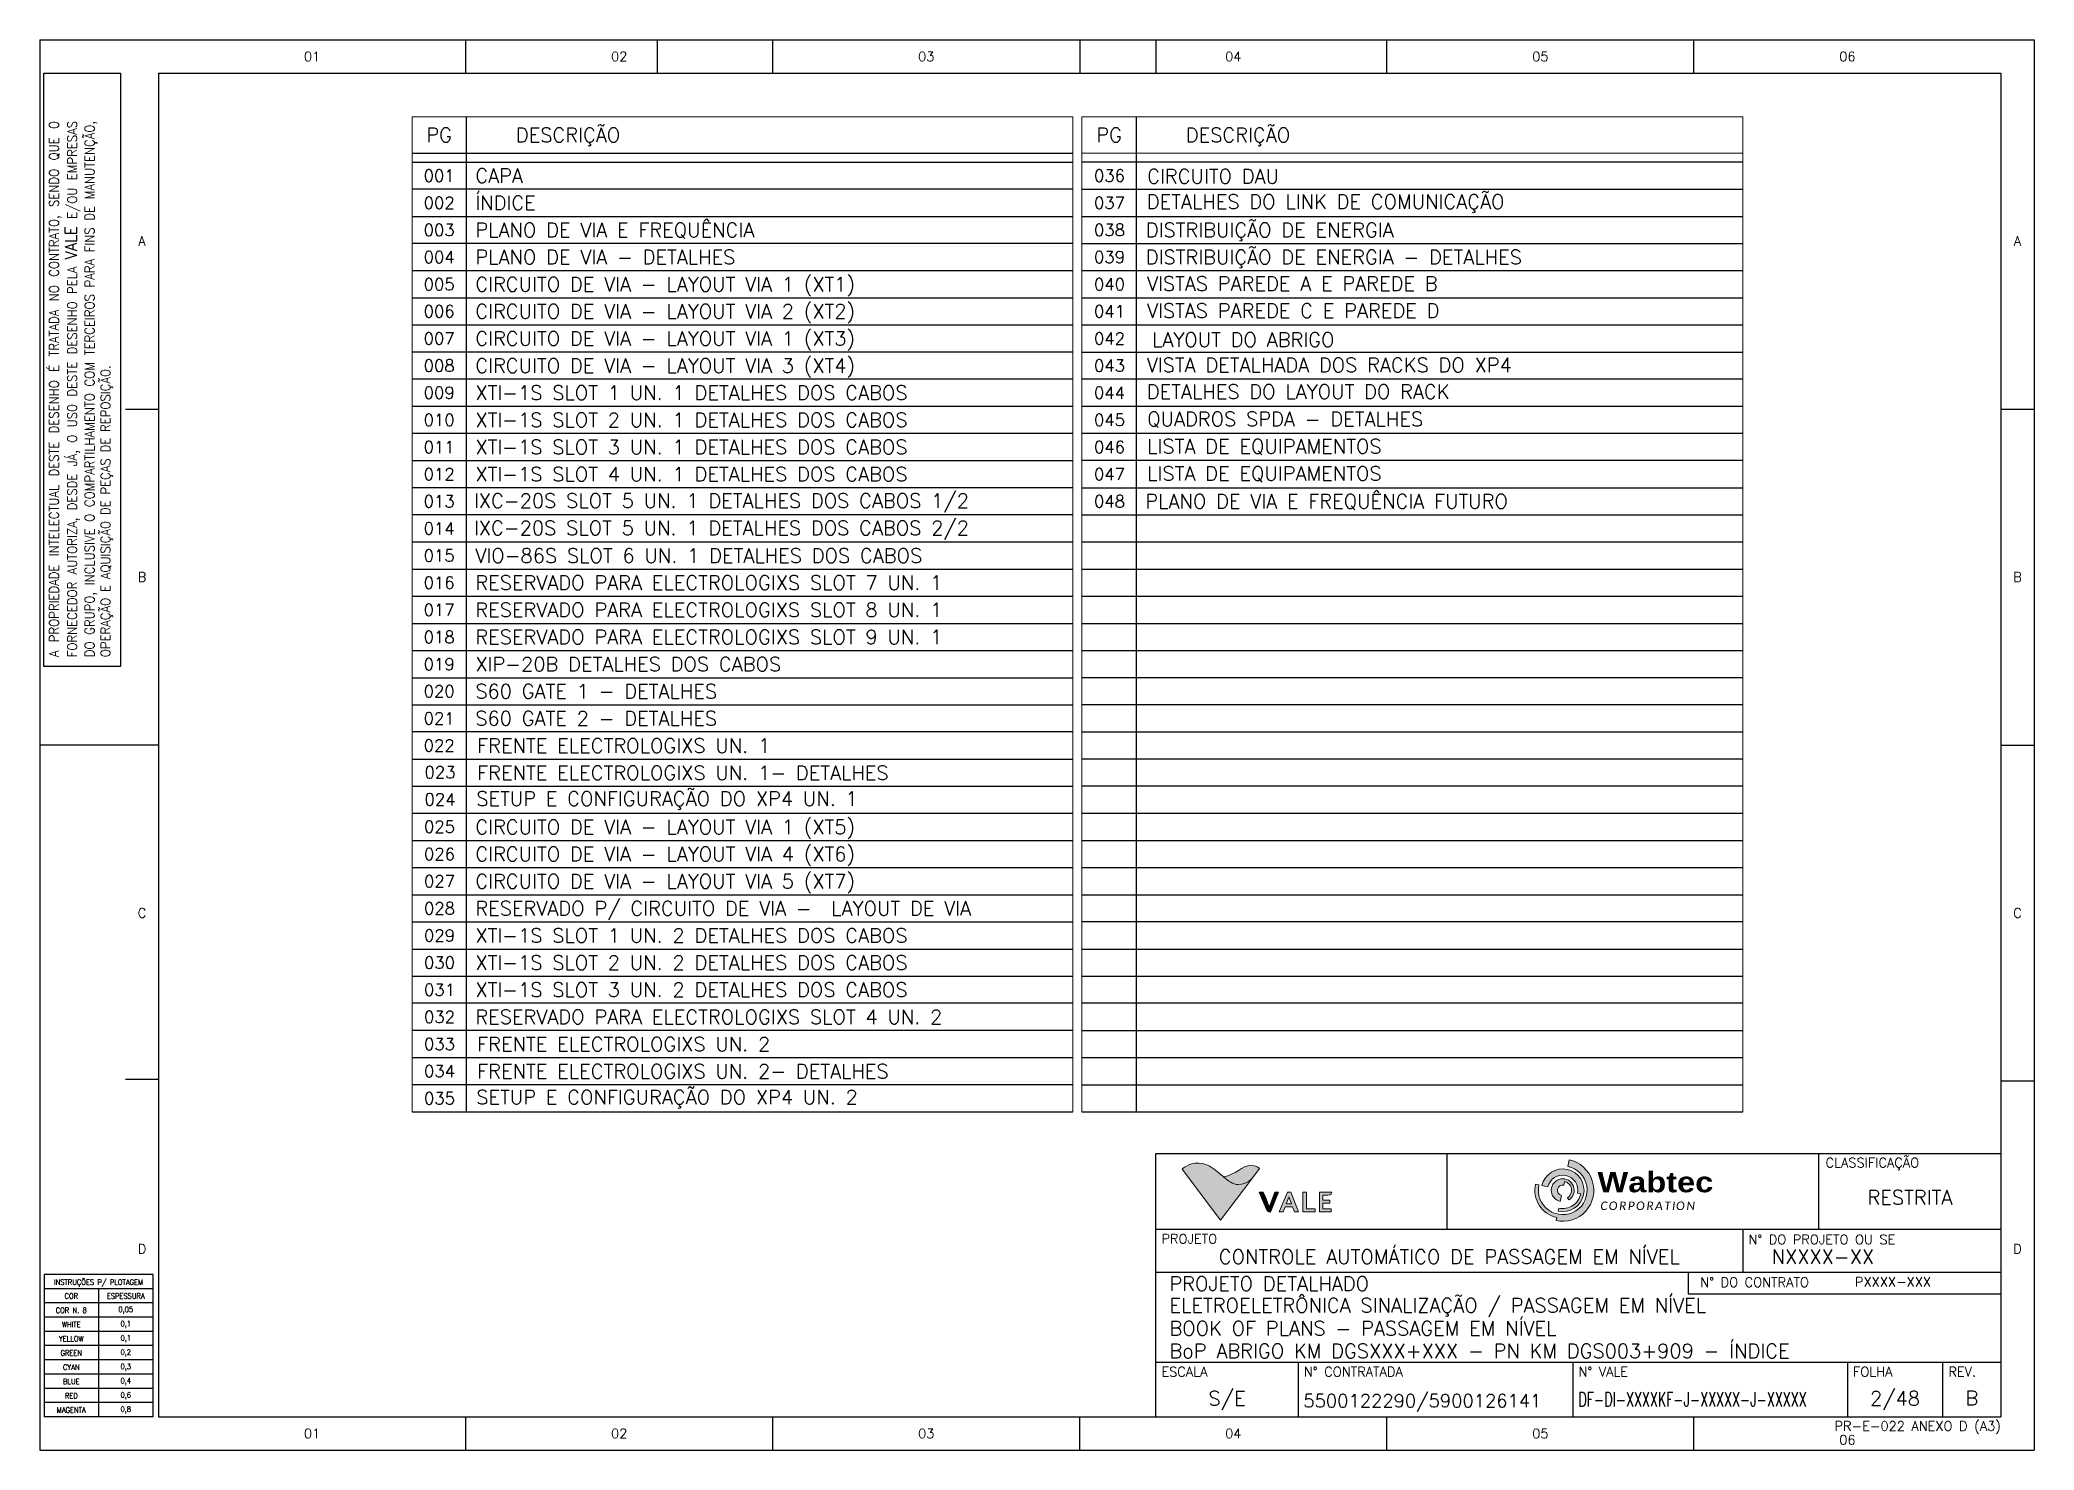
# Model space of a CAD drawing. Header units: millimetres. Extents: x -62193 to -61773, y 1494 to 1791.
import ezdxf
from ezdxf.enums import TextEntityAlignment as Align

# ---------------------------------------------------------------- set-up
doc = ezdxf.new("R2010")
doc.units = ezdxf.units.MM
doc.header["$LTSCALE"] = 10
for name, color, linetype in [('EL1', 8, 'Continuous'), ('ER100', 3, 'Continuous'), ('ER120', 4, 'Continuous'), ('ER80', 3, 'Continuous'), ('FORMATO', 7, 'Continuous'), ('FRL2', 2, 'Continuous'), ('FRL3', 3, 'Continuous'), ('FRL4', 4, 'Continuous'), ('FRL5', 5, 'Continuous'), ('FRL6', 6, 'Continuous'), ('FRL7', 7, 'Continuous'), ('FRR120', 7, 'Continuous'), ('FRR175', 1, 'Continuous'), ('FRR80', 3, 'Continuous')]:
    doc.layers.add(name, color=color, linetype=linetype)
doc.layers.add('EL4', color=4, linetype='Continuous', lineweight=30)
doc.styles.add('MtXpl_Arial_Black_1', font='ariblk.ttf')
doc.styles.add('R100', font='simplex.shx', dxfattribs={"height": 2.54})
doc.styles.add('R120', font='simplex.shx', dxfattribs={"height": 3})
doc.styles.add('R80', font='simplex.shx', dxfattribs={"height": 2})
doc.styles.add('ROMANS', font='ROMANS.SHX')

# ---------------------------------------------------------------- blocks, each defined once
blk = doc.blocks.new('A3_FOLHA_INTERNA')
at = {"lineweight": 0}
h = blk.add_hatch(color=1, dxfattribs=at)
h.dxf.hatch_style = 1
h.paths.add_polyline_path([(316.35, 55.71), (317.61, 55.43, -0.991094), (323.84, 54.08), (324.5, 53.94, -0.417634), (319.89, 50.96), (319.75, 50.35, 2.410864)], flags=17)
h.paths.add_polyline_path([(320.96, 55.82), (321.12, 56.57, -0.677146), (321.71, 53.12), (322, 52.68, 5.093189), (320.2, 52.37), (320.48, 53.63, -0.996657)], flags=16)
h.paths.add_polyline_path([(315.71, 55.84), (315, 56, 0.41436), (319.46, 49.01), (319.31, 48.34, 1.003354), (322.1, 61.12), (321.8, 59.75, -2.427708)])
at = {"layer": 'FORMATO', "linetype": 'Continuous', "lineweight": 0, "true_color": 0x007e7a}
h = blk.add_hatch(color=136, dxfattribs=at)
edge = h.paths.add_edge_path()
edge.add_spline(control_points=[(249.28, 57.53), (250.31, 56.66), (251.29, 55.94), (252.36, 55.94), (252.36, 55.94), (254.31, 55.94), (255.22, 57.16), (255.22, 57.16), (255.22, 57.16), (255.22, 57.16), (248.63, 48.41), (248.63, 48.41), (248.63, 48.41), (248.63, 48.41), (240.56, 59.2), (240.56, 59.2), (240.56, 59.2), (240.56, 59.2), (241.88, 60.46), (244.07, 60.46), (244.07, 60.46), (246.14, 60.46), (247.75, 58.83), (249.28, 57.53)], knot_values=[0, 0, 0, 0, 0.166667, 0.166667, 0.166667, 0.166667, 0.333333, 0.333333, 0.333333, 0.333333, 0.5, 0.5, 0.5, 0.5, 0.666667, 0.666667, 0.666667, 0.666667, 0.833333, 0.833333, 0.833333, 0.833333, 1, 1, 1, 1], degree=3, periodic=0)
at = {"layer": 'FORMATO', "linetype": 'Continuous', "lineweight": 0, "true_color": 0xedb111}
h = blk.add_hatch(color=40, dxfattribs=at)
edge = h.paths.add_edge_path()
edge.add_spline(control_points=[(256.87, 59.33), (256.87, 59.33), (256.12, 59.95), (255.12, 59.95), (255.12, 59.95), (253.11, 59.95), (251.85, 57.95), (249.28, 57.53), (249.28, 57.53), (250.31, 56.66), (251.29, 55.94), (252.36, 55.94), (252.36, 55.94), (254.31, 55.94), (255.22, 57.16), (255.22, 57.16), (255.22, 57.16), (255.22, 57.16), (256.87, 59.33), (256.87, 59.33)], knot_values=[0, 0, 0, 0, 0.2, 0.2, 0.2, 0.2, 0.4, 0.4, 0.4, 0.4, 0.6, 0.6, 0.6, 0.6, 0.8, 0.8, 0.8, 0.8, 1, 1, 1, 1], degree=3, periodic=0)
at = {"layer": 'FORMATO', "linetype": 'Continuous', "lineweight": 0, "true_color": 0x919191}
h = blk.add_hatch(color=252, dxfattribs=at)
edge = h.paths.add_edge_path()
edge.add_spline(control_points=[(260.87, 54.33), (260.87, 54.33), (260.06, 54.33), (260.06, 54.33), (260.06, 54.33), (260.06, 54.33), (259.02, 51.5), (259.02, 51.5), (259.02, 51.5), (258.95, 51.33), (258.92, 51.23), (258.92, 51.23), (258.92, 51.23), (258.92, 51.23), (258.91, 51.23), (258.91, 51.23), (258.91, 51.23), (258.91, 51.23), (258.08, 53.3), (257.66, 54.33), (257.66, 54.33), (257.66, 54.33), (256.81, 54.33), (256.81, 54.33), (256.81, 54.33), (256.81, 54.33), (258.3, 50.69), (258.3, 50.69), (258.3, 50.69), (258.39, 50.47), (258.66, 50.12), (259.19, 50.12), (259.19, 50.12), (259.19, 50.12), (260.87, 54.33), (260.87, 54.33)], knot_values=[0, 0, 0, 0, 0.111111, 0.111111, 0.111111, 0.111111, 0.222222, 0.222222, 0.222222, 0.222222, 0.333333, 0.333333, 0.333333, 0.333333, 0.444444, 0.444444, 0.444444, 0.444444, 0.555556, 0.555556, 0.555556, 0.555556, 0.666667, 0.666667, 0.666667, 0.666667, 0.777778, 0.777778, 0.777778, 0.777778, 0.888889, 0.888889, 0.888889, 0.888889, 1, 1, 1, 1], degree=3, periodic=0)
h = blk.add_hatch(color=252, dxfattribs=at)
edge = h.paths.add_edge_path()
edge.add_spline(control_points=[(271.96, 50.18), (271.96, 50.18), (271.96, 50.84), (271.96, 50.84), (271.96, 50.84), (271.96, 50.84), (270.21, 50.84), (270.21, 50.84), (270.21, 50.84), (270.21, 50.84), (270.21, 52.03), (270.21, 52.03), (270.21, 52.03), (270.21, 52.03), (271.69, 52.03), (271.69, 52.03), (271.69, 52.03), (271.69, 52.03), (271.69, 52.65), (271.69, 52.65), (271.69, 52.65), (271.69, 52.65), (270.21, 52.65), (270.21, 52.65), (270.21, 52.65), (270.21, 52.65), (270.21, 53.67), (270.21, 53.67), (270.21, 53.67), (270.21, 53.67), (271.22, 53.67), (271.22, 53.67), (271.22, 53.67), (272.01, 53.67), (272.06, 54.33), (272.06, 54.33), (272.06, 54.33), (272.06, 54.33), (269.46, 54.33), (269.46, 54.33), (269.46, 54.33), (269.46, 54.33), (269.46, 50.18), (269.46, 50.18), (269.46, 50.18), (269.46, 50.18), (271.96, 50.18), (271.96, 50.18)], knot_values=[0, 0, 0, 0, 0.083333, 0.083333, 0.083333, 0.083333, 0.166667, 0.166667, 0.166667, 0.166667, 0.25, 0.25, 0.25, 0.25, 0.333333, 0.333333, 0.333333, 0.333333, 0.416667, 0.416667, 0.416667, 0.416667, 0.5, 0.5, 0.5, 0.5, 0.583333, 0.583333, 0.583333, 0.583333, 0.666667, 0.666667, 0.666667, 0.666667, 0.75, 0.75, 0.75, 0.75, 0.833333, 0.833333, 0.833333, 0.833333, 0.916667, 0.916667, 0.916667, 0.916667, 1, 1, 1, 1], degree=3, periodic=0)
edge = h.paths.add_edge_path()
edge.add_spline(control_points=[(268.58, 50.18), (268.58, 50.18), (268.58, 50.84), (268.58, 50.84), (268.58, 50.84), (268.58, 50.84), (266.74, 50.84), (266.74, 50.84), (266.74, 50.84), (266.74, 50.84), (266.74, 54.33), (266.74, 54.33), (266.74, 54.33), (266.74, 54.33), (265.98, 54.33), (265.98, 54.33), (265.98, 54.33), (265.98, 54.33), (265.98, 50.18), (265.98, 50.18), (265.98, 50.18), (265.98, 50.18), (268.58, 50.18), (268.58, 50.18)], knot_values=[0, 0, 0, 0, 0.166667, 0.166667, 0.166667, 0.166667, 0.333333, 0.333333, 0.333333, 0.333333, 0.5, 0.5, 0.5, 0.5, 0.666667, 0.666667, 0.666667, 0.666667, 0.833333, 0.833333, 0.833333, 0.833333, 1, 1, 1, 1], degree=3, periodic=0)
edge = h.paths.add_edge_path()
edge.add_spline(control_points=[(265.09, 50.18), (265.09, 50.18), (263.45, 54.33), (263.45, 54.33), (263.45, 54.33), (263.45, 54.33), (262.73, 54.33), (262.73, 54.33), (262.73, 54.33), (262.73, 54.33), (261.01, 50.18), (261.01, 50.18), (261.01, 50.18), (261.01, 50.18), (261.82, 50.18), (261.82, 50.18), (261.82, 50.18), (261.82, 50.18), (262.24, 51.24), (262.24, 51.24), (262.24, 51.24), (262.24, 51.24), (263.83, 51.24), (263.83, 51.24), (263.83, 51.24), (263.83, 51.24), (264.25, 50.18), (264.25, 50.18), (264.25, 50.18), (264.25, 50.18), (265.09, 50.18), (265.09, 50.18)], knot_values=[0, 0, 0, 0, 0.125, 0.125, 0.125, 0.125, 0.25, 0.25, 0.25, 0.25, 0.375, 0.375, 0.375, 0.375, 0.5, 0.5, 0.5, 0.5, 0.625, 0.625, 0.625, 0.625, 0.75, 0.75, 0.75, 0.75, 0.875, 0.875, 0.875, 0.875, 1, 1, 1, 1], degree=3, periodic=0)
edge = h.paths.add_edge_path(flags=16)
edge.add_spline(control_points=[(263.59, 51.89), (263.59, 51.89), (262.5, 51.89), (262.5, 51.89), (262.5, 51.89), (262.5, 51.89), (263.04, 53.29), (263.04, 53.29), (263.04, 53.29), (263.04, 53.29), (263.05, 53.31), (263.05, 53.31), (263.05, 53.31), (263.05, 53.31), (263.59, 51.89), (263.59, 51.89)], knot_values=[0, 0, 0, 0, 0.25, 0.25, 0.25, 0.25, 0.5, 0.5, 0.5, 0.5, 0.75, 0.75, 0.75, 0.75, 1, 1, 1, 1], degree=3, periodic=0)
at = {"color": 1, "lineweight": 0}
for p, q in [((321.8, 59.75), (322.1, 61.13)), ((315.71, 55.84), (315, 56)), ((317.61, 55.43), (316.35, 55.71)), ((320.96, 55.82), (321.12, 56.57)), ((319.89, 50.96), (319.75, 50.35)), ((320.48, 53.63), (320.2, 52.37)), ((321.71, 53.12), (322, 52.68)), ((324.5, 53.94), (323.84, 54.08)), ((319.46, 49.01), (319.31, 48.34))]:
    blk.add_line(p, q, dxfattribs=at)
at = {"linetype": 'Continuous', "ltscale": 5}
for p, q in [((347.12, 37.5), (347.12, 32.94)), ((347.12, 32.94), (413, 32.94))]:
    blk.add_line(p, q, dxfattribs=at)
blk.add_lwpolyline([(0.82, 290), (16.96, 290), (16.96, 165), (0.82, 165)], close=True)
at = {"color": 1, "lineweight": 0}
for radius, start, end in [(5.14, 167.4386, 77.8894), (4.48, 257.5057, 167.3931), (6.54, 257.5057, 78.1113), (5.86, 167.4771, 257.5057), (3.19, 348.2541, 167.2477), (2.41, 301.9384, 257.5057), (1.12, 77.8894, 257.5057), (1.89, 301.4744, 77.8894), (3.86, 257.5057, 348.174)]:
    blk.add_arc((320.72, 54.73), radius, start, end, dxfattribs=at)
at = {"layer": 'FORMATO', "color": 136, "lineweight": 0, "true_color": 0x007e7a}
blk.add_open_spline([(249.28, 57.53), (250.31, 56.66), (251.29, 55.94), (252.36, 55.94), (252.36, 55.94), (254.31, 55.94), (255.22, 57.16), (255.22, 57.16), (255.22, 57.16), (255.22, 57.16), (248.63, 48.41), (248.63, 48.41), (248.63, 48.41), (248.63, 48.41), (240.56, 59.2), (240.56, 59.2), (240.56, 59.2), (240.56, 59.2), (241.88, 60.46), (244.07, 60.46), (244.07, 60.46), (246.14, 60.46), (247.75, 58.83), (249.28, 57.53)], degree=3, knots=[0, 0, 0, 0, 0.166667, 0.166667, 0.166667, 0.166667, 0.333333, 0.333333, 0.333333, 0.333333, 0.5, 0.5, 0.5, 0.5, 0.666667, 0.666667, 0.666667, 0.666667, 0.833333, 0.833333, 0.833333, 0.833333, 1, 1, 1, 1], dxfattribs=at)
at = {"layer": 'FORMATO', "color": 40, "lineweight": 0, "true_color": 0xedb111}
blk.add_open_spline([(256.87, 59.33), (256.87, 59.33), (256.12, 59.95), (255.12, 59.95), (255.12, 59.95), (253.11, 59.95), (251.85, 57.95), (249.28, 57.53), (249.28, 57.53), (250.31, 56.66), (251.29, 55.94), (252.36, 55.94), (252.36, 55.94), (254.31, 55.94), (255.22, 57.16), (255.22, 57.16), (255.22, 57.16), (255.22, 57.16), (256.87, 59.33), (256.87, 59.33)], degree=3, knots=[0, 0, 0, 0, 0.2, 0.2, 0.2, 0.2, 0.4, 0.4, 0.4, 0.4, 0.6, 0.6, 0.6, 0.6, 0.8, 0.8, 0.8, 0.8, 1, 1, 1, 1], dxfattribs=at)
at = {"layer": 'FORMATO', "color": 252, "lineweight": 0, "true_color": 0x919191}
for points, knots in [([(260.87, 54.33), (260.87, 54.33), (260.06, 54.33), (260.06, 54.33), (260.06, 54.33), (260.06, 54.33), (259.02, 51.5), (259.02, 51.5), (259.02, 51.5), (258.95, 51.33), (258.92, 51.23), (258.92, 51.23), (258.92, 51.23), (258.92, 51.23), (258.91, 51.23), (258.91, 51.23), (258.91, 51.23), (258.91, 51.23), (258.08, 53.3), (257.66, 54.33), (257.66, 54.33), (257.66, 54.33), (256.81, 54.33), (256.81, 54.33), (256.81, 54.33), (256.81, 54.33), (258.3, 50.69), (258.3, 50.69), (258.3, 50.69), (258.39, 50.47), (258.66, 50.12), (259.19, 50.12), (259.19, 50.12), (259.19, 50.12), (260.87, 54.33), (260.87, 54.33)], [0, 0, 0, 0, 0.111111, 0.111111, 0.111111, 0.111111, 0.222222, 0.222222, 0.222222, 0.222222, 0.333333, 0.333333, 0.333333, 0.333333, 0.444444, 0.444444, 0.444444, 0.444444, 0.555556, 0.555556, 0.555556, 0.555556, 0.666667, 0.666667, 0.666667, 0.666667, 0.777778, 0.777778, 0.777778, 0.777778, 0.888889, 0.888889, 0.888889, 0.888889, 1, 1, 1, 1]), ([(265.09, 50.18), (265.09, 50.18), (263.45, 54.33), (263.45, 54.33), (263.45, 54.33), (263.45, 54.33), (262.73, 54.33), (262.73, 54.33), (262.73, 54.33), (262.73, 54.33), (261.01, 50.18), (261.01, 50.18), (261.01, 50.18), (261.01, 50.18), (261.82, 50.18), (261.82, 50.18), (261.82, 50.18), (261.82, 50.18), (262.24, 51.24), (262.24, 51.24), (262.24, 51.24), (262.24, 51.24), (263.83, 51.24), (263.83, 51.24), (263.83, 51.24), (263.83, 51.24), (264.25, 50.18), (264.25, 50.18), (264.25, 50.18), (264.25, 50.18), (265.09, 50.18), (265.09, 50.18)], [0, 0, 0, 0, 0.125, 0.125, 0.125, 0.125, 0.25, 0.25, 0.25, 0.25, 0.375, 0.375, 0.375, 0.375, 0.5, 0.5, 0.5, 0.5, 0.625, 0.625, 0.625, 0.625, 0.75, 0.75, 0.75, 0.75, 0.875, 0.875, 0.875, 0.875, 1, 1, 1, 1]), ([(263.59, 51.89), (263.59, 51.89), (262.5, 51.89), (262.5, 51.89), (262.5, 51.89), (262.5, 51.89), (263.04, 53.29), (263.04, 53.29), (263.04, 53.29), (263.04, 53.29), (263.05, 53.31), (263.05, 53.31), (263.05, 53.31), (263.05, 53.31), (263.59, 51.89), (263.59, 51.89)], [0, 0, 0, 0, 0.25, 0.25, 0.25, 0.25, 0.5, 0.5, 0.5, 0.5, 0.75, 0.75, 0.75, 0.75, 1, 1, 1, 1]), ([(268.58, 50.18), (268.58, 50.18), (268.58, 50.84), (268.58, 50.84), (268.58, 50.84), (268.58, 50.84), (266.74, 50.84), (266.74, 50.84), (266.74, 50.84), (266.74, 50.84), (266.74, 54.33), (266.74, 54.33), (266.74, 54.33), (266.74, 54.33), (265.98, 54.33), (265.98, 54.33), (265.98, 54.33), (265.98, 54.33), (265.98, 50.18), (265.98, 50.18), (265.98, 50.18), (265.98, 50.18), (268.58, 50.18), (268.58, 50.18)], [0, 0, 0, 0, 0.166667, 0.166667, 0.166667, 0.166667, 0.333333, 0.333333, 0.333333, 0.333333, 0.5, 0.5, 0.5, 0.5, 0.666667, 0.666667, 0.666667, 0.666667, 0.833333, 0.833333, 0.833333, 0.833333, 1, 1, 1, 1]), ([(271.96, 50.18), (271.96, 50.18), (271.96, 50.84), (271.96, 50.84), (271.96, 50.84), (271.96, 50.84), (270.21, 50.84), (270.21, 50.84), (270.21, 50.84), (270.21, 50.84), (270.21, 52.03), (270.21, 52.03), (270.21, 52.03), (270.21, 52.03), (271.69, 52.03), (271.69, 52.03), (271.69, 52.03), (271.69, 52.03), (271.69, 52.65), (271.69, 52.65), (271.69, 52.65), (271.69, 52.65), (270.21, 52.65), (270.21, 52.65), (270.21, 52.65), (270.21, 52.65), (270.21, 53.67), (270.21, 53.67), (270.21, 53.67), (270.21, 53.67), (271.22, 53.67), (271.22, 53.67), (271.22, 53.67), (272.01, 53.67), (272.06, 54.33), (272.06, 54.33), (272.06, 54.33), (272.06, 54.33), (269.46, 54.33), (269.46, 54.33), (269.46, 54.33), (269.46, 54.33), (269.46, 50.18), (269.46, 50.18), (269.46, 50.18), (269.46, 50.18), (271.96, 50.18), (271.96, 50.18)], [0, 0, 0, 0, 0.083333, 0.083333, 0.083333, 0.083333, 0.166667, 0.166667, 0.166667, 0.166667, 0.25, 0.25, 0.25, 0.25, 0.333333, 0.333333, 0.333333, 0.333333, 0.416667, 0.416667, 0.416667, 0.416667, 0.5, 0.5, 0.5, 0.5, 0.583333, 0.583333, 0.583333, 0.583333, 0.666667, 0.666667, 0.666667, 0.666667, 0.75, 0.75, 0.75, 0.75, 0.833333, 0.833333, 0.833333, 0.833333, 0.916667, 0.916667, 0.916667, 0.916667, 1, 1, 1, 1])]:
    blk.add_open_spline(points, degree=3, knots=knots, dxfattribs=at)
at = {"layer": 'FRL2'}
for p, q in [((89.67, 290), (89.67, 297)), ((154.33, 290), (154.33, 297)), ((219, 297), (219, 290)), ((283.67, 290), (283.67, 297)), ((348.33, 290), (348.33, 297)), ((18, 219.25), (25, 219.25)), ((413, 219.25), (420, 219.25)), ((25, 148.5), (0, 148.5)), ((413, 148.5), (420, 148.5)), ((18, 78.12), (25, 78.12)), ((413, 77.75), (420, 77.75)), ((89.67, 0), (89.67, 7)), ((154.33, 0), (154.33, 7)), ((219, 0), (219, 7)), ((283.67, 0), (283.67, 7)), ((348.33, 0), (348.33, 7))]:
    blk.add_line(p, q, dxfattribs=at)
at = {"layer": 'FRL4'}
for p, q in [((130, 297), (130, 290)), ((235, 297), (235, 290)), ((374.67, 46.5), (374.67, 62.5)), ((265, 18.5), (265, 7)), ((322.83, 18.5), (322.83, 7)), ((380.66, 18.5), (380.66, 7)), ((400.74, 7), (400.74, 18.5))]:
    blk.add_line(p, q, dxfattribs=at)
at = {"layer": 'FRL4', "linetype": 'Continuous'}
for p, q in [((296.33, 62.5), (296.33, 46.5)), ((358.62, 46.5), (358.62, 37.5))]:
    blk.add_line(p, q, dxfattribs=at)
at = {"layer": 'FRL5', "color": 7}
for p, q in [((235, 62.5), (413, 62.5)), ((235, 7), (235, 62.5)), ((235, 46.5), (413, 46.5)), ((235, 37.5), (413, 37.5)), ((235, 18.5), (413, 18.5))]:
    blk.add_line(p, q, dxfattribs=at)
at = {"layer": 'FRL6'}
for p, q in [((25, 290), (25, 7)), ((25, 290), (413, 290)), ((413, 290), (413, 7)), ((25, 7), (413, 7))]:
    blk.add_line(p, q, dxfattribs=at)
at = {"layer": 'FRL7'}
for p, q in [((0, 297), (0, 0)), ((0, 297), (420, 297)), ((420, 297), (420, 0)), ((0, 0), (420, 0))]:
    blk.add_line(p, q, dxfattribs=at)
at = {"layer": 'FRL7', "color": 7, "linetype": 'Continuous'}
for p, q in [((23.82, 37), (0.87, 37)), ((23.82, 34), (0.87, 34)), ((12.34, 34), (12.34, 7)), ((23.82, 31), (0.87, 31)), ((23.82, 28), (0.87, 28)), ((23.82, 25), (0.87, 25)), ((23.82, 22), (0.87, 22)), ((23.82, 19), (0.87, 19)), ((23.82, 16), (0.87, 16)), ((23.82, 13), (0.87, 13)), ((23.82, 10), (0.87, 10)), ((23.82, 7), (0.87, 7))]:
    blk.add_line(p, q, dxfattribs=at)
for points in [[(0.87, 37), (0.87, 7)], [(23.82, 7), (23.82, 37)]]:
    blk.add_lwpolyline(points, dxfattribs=at)
at = {"insert": (328.04, 58.59), "char_height": 4.289, "width": 24.7642, "attachment_point": 1, "style": 'MtXpl_Arial_Black_1'}
blk.add_mtext('Wabtec', dxfattribs=at)
at = {"insert": (328.65, 52.35), "char_height": 1.792, "width": 30.0397, "attachment_point": 1}
blk.add_mtext('\\pxsm1;{\\fCalibri|b0|i1|c0|p34;\\T1.2;CORPORATION}', dxfattribs=at)
at = {"layer": 'FRL3', "style": 'R80'}
for s, p in [('PROJETO', (236.2, 43.51)), ('N%%D DO PROJETO OU SE', (359.82, 43.36)), ('N%%D DO CONTRATO', (349.68, 34.35)), ('ESCALA', (236.2, 15.51)), ('N%%D CONTRATADA', (266.2, 15.51)), ('N%%D VALE', (324.03, 15.51)), ('FOLHA', (381.86, 15.51)), ('REV.', (401.94, 15.51))]:
    blk.add_text(s, height=2, dxfattribs=at).set_placement(p)
at = {"layer": 'FRL7', "style": 'ROMANS', "width": 0.9}
for s, height, p in [('INSTRUÇÕES P/ PLOTAGEM', 1.1474, (12.34, 35.33)), ('COR N. 8', 1.147, (6.61, 29.45)), ('COR', 1.147, (6.61, 32.45)), ('ESPESSURA', 1.147, (18.08, 32.45)), ('0,05', 1.147, (18.08, 29.45)), ('WHITE', 1.147, (6.61, 26.45)), ('0,1', 1.147, (18.08, 26.45)), ('YELLOW', 1.147, (6.61, 23.45)), ('GREEN', 1.147, (6.61, 20.45)), ('0,1', 1.147, (18.08, 23.45)), ('0,2', 1.147, (18.08, 20.45)), ('CYAN', 1.147, (6.61, 17.45)), ('0,3', 1.147, (18.08, 17.45)), ('BLUE', 1.147, (6.61, 14.45)), ('0,4', 1.147, (18.08, 14.45)), ('MAGENTA', 1.147, (6.61, 8.45)), ('RED', 1.147, (6.61, 11.45)), ('0,6', 1.147, (18.08, 11.45)), ('0,8', 1.147, (18.08, 8.45))]:
    blk.add_text(s, height=height, dxfattribs=at).set_placement(p, align=Align.MIDDLE)
at = {"layer": 'FRR120', "color": 7, "style": 'R120'}
for tag, p, height in [('FASE_DO_PROJETO', (237.89, 33.55), 3), ('ÁREA_E/OU_SUBÁREA', (237.89, 28.98), 3), ('TÍTULO_DO_DESENHO', (237.89, 24.15), 3), ('NÚMERO_DA_CONTRATADA', (266.11, 9.01), 2.77)]:
    blk.add_attdef(tag, p, '', height=height, dxfattribs=at)
for tag, p, width in [('SUBTÍTULO_DO_DESENHO', (237.89, 19.39), 0.9), ('NÚMERO_VALE', (324.03, 9.18), 0.65)]:
    blk.add_attdef(tag, p, '', height=3, dxfattribs=dict(at, width=width))
for tag, p in [('REVISÃO', (406.87, 10.96)), ('ESCALA', (250, 10.68)), ('FOLHA', (390.7, 10.68))]:
    blk.add_attdef(tag, text='', height=3, dxfattribs=at).set_placement(p, align=Align.MIDDLE)
at = {"layer": 'FRR175', "style": 'R120'}
for tag, height, p in [('CLASSIFICAÇÃO', 3, (393.83, 53.23)), ('PROJETO', 3, (296.81, 40.72)), ('N_PROJ_SE', 3, (375.5, 40.72)), ('SE', 2, (390.28, 35.43))]:
    blk.add_attdef(tag, text='', height=height, dxfattribs=at).set_placement(p, align=Align.MIDDLE_CENTER)
at = {"layer": 'FRR80', "style": 'R80'}
for s, p in [('01', (57.33, 293.5)), ('02', (122, 293.5)), ('03', (186.67, 293.5)), ('04', (251.33, 293.5)), ('05', (316, 293.5)), ('06', (380.67, 293.5)), ('A', (21.5, 254.63)), ('A', (416.5, 254.63)), ('B', (21.5, 183.88)), ('B', (416.5, 183.88)), ('C', (21.5, 113.13)), ('C', (416.5, 113.13)), ('D', (21.5, 42.38)), ('D', (416.5, 42.38)), ('01', (57.33, 3.5)), ('02', (122, 3.5)), ('03', (186.67, 3.5)), ('04', (251.33, 3.5)), ('05', (316, 3.5)), ('06', (380.67, 2.17))]:
    blk.add_text(s, height=2, dxfattribs=at).set_placement(p, align=Align.MIDDLE)
blk.add_text('CLASSIFICAÇÃO', height=2, dxfattribs=at).set_placement((376.07, 59.54))
blk.add_text('PR-E-022 ANEXO D (A3)', height=2, dxfattribs=at).set_placement((413.01, 4.08), align=Align.RIGHT)
at = {"layer": 'FRR80', "insert": (1.97, 166.99), "char_height": 2, "width": 122.3537, "attachment_point": 1, "rotation": 90, "style": 'R80'}
blk.add_mtext('\\pxqj;{\\W0.9;A PROPRIEDADE INTELECTUAL DESTE DESENHO É TRATADA NO CONTRATO, SENDO QUE O FORNECEDOR AUTORIZA, DESDE JÁ, O USO DESTE DESENHO PELA \\H1.25x;\\C4;VALE\\H0.8x;\\C256; E/OU EMPRESAS DO GRUPO, INCLUSIVE O COMPARTILHAMENTO COM TERCEIROS PARA FINS DE MANUTENÇÃO, OPERAÇÃO E AQUISIÇÃO DE PEÇAS DE REPOSIÇÃO.}', dxfattribs=at)

msp = doc.modelspace()

# ---------------------------------------------------------------- linework, layer by layer
at = {"color": 7}
for p, q in [((-62115.03, 1766.86), (-61975.84, 1766.86)), ((-61834.74, 1764.95), (-61973.93, 1764.95))]:
    msp.add_line(p, q, dxfattribs=at)
at = {"layer": 'EL1', "color": 7}
for p, q in [((-62103.6, 1774.48), (-62103.6, 1564.93)), ((-61962.5, 1774.48), (-61962.5, 1564.93)), ((-62115.03, 1764.95), (-61975.84, 1764.95)), ((-61975.84, 1759.24), (-62115.03, 1759.24)), ((-61973.93, 1759.24), (-61834.74, 1759.24)), ((-62115.03, 1753.52), (-61975.84, 1753.52)), ((-61973.93, 1753.52), (-61834.74, 1753.52)), ((-61975.84, 1747.81), (-62115.03, 1747.81)), ((-61973.93, 1747.81), (-61834.74, 1747.81)), ((-62115.03, 1742.09), (-61975.84, 1742.09)), ((-61973.93, 1742.09), (-61834.74, 1742.09)), ((-62115.03, 1736.38), (-61975.84, 1736.38)), ((-61973.93, 1736.38), (-61834.74, 1736.38)), ((-62115.03, 1730.66), (-61975.84, 1730.66)), ((-61973.93, 1730.66), (-61834.74, 1730.66)), ((-61975.84, 1724.95), (-62115.03, 1724.95)), ((-61973.93, 1724.95), (-61834.74, 1724.95)), ((-61975.84, 1719.23), (-62115.03, 1719.23)), ((-61834.74, 1719.23), (-61973.93, 1719.23)), ((-62115.03, 1713.52), (-61975.84, 1713.52)), ((-61973.93, 1713.52), (-61834.74, 1713.52)), ((-61975.84, 1707.8), (-62115.03, 1707.8)), ((-61834.74, 1707.8), (-61973.93, 1707.8)), ((-62115.03, 1702.09), (-61975.84, 1702.09)), ((-61834.74, 1702.09), (-61973.93, 1702.09)), ((-61975.84, 1696.37), (-62115.03, 1696.37)), ((-61973.93, 1696.37), (-61834.74, 1696.37)), ((-61975.84, 1690.66), (-62115.03, 1690.66)), ((-61973.93, 1690.66), (-61834.74, 1690.66)), ((-61975.84, 1684.94), (-62115.03, 1684.94)), ((-61834.74, 1684.94), (-61973.93, 1684.94)), ((-62115.03, 1679.23), (-61975.84, 1679.23)), ((-61973.93, 1679.23), (-61834.74, 1679.23)), ((-62115.03, 1673.51), (-61975.84, 1673.51)), ((-61973.93, 1673.51), (-61834.74, 1673.51)), ((-62115.03, 1667.8), (-61975.84, 1667.8)), ((-61973.93, 1667.8), (-61834.74, 1667.8)), ((-62115.03, 1662.08), (-61975.84, 1662.08)), ((-61973.93, 1662.08), (-61834.74, 1662.08)), ((-62115.03, 1656.37), (-61975.84, 1656.37)), ((-61834.74, 1656.37), (-61973.93, 1656.37)), ((-62115.03, 1650.65), (-61975.84, 1650.65)), ((-61834.74, 1650.65), (-61973.93, 1650.65)), ((-61975.84, 1644.94), (-62115.03, 1644.94)), ((-61973.93, 1644.94), (-61834.74, 1644.94)), ((-62115.03, 1639.22), (-61975.84, 1639.22)), ((-61834.74, 1639.22), (-61973.93, 1639.22)), ((-62115.03, 1633.51), (-61975.84, 1633.51)), ((-61834.74, 1633.51), (-61973.93, 1633.51)), ((-61975.84, 1627.79), (-62115.03, 1627.79)), ((-61834.74, 1627.79), (-61973.93, 1627.79)), ((-62115.03, 1622.08), (-61975.84, 1622.08)), ((-61973.93, 1622.08), (-61834.74, 1622.08)), ((-62115.03, 1616.36), (-61975.84, 1616.36)), ((-61973.93, 1616.36), (-61834.74, 1616.36)), ((-62115.03, 1610.65), (-61975.84, 1610.65)), ((-61973.93, 1610.65), (-61834.74, 1610.65)), ((-62115.03, 1604.93), (-61975.84, 1604.93)), ((-61834.74, 1604.93), (-61973.93, 1604.93)), ((-62115.03, 1599.22), (-61975.84, 1599.22)), ((-61973.93, 1599.22), (-61834.74, 1599.22)), ((-62115.03, 1593.5), (-61975.84, 1593.5)), ((-61973.93, 1593.5), (-61834.74, 1593.5)), ((-61975.84, 1587.79), (-62115.03, 1587.79)), ((-61834.74, 1587.79), (-61973.93, 1587.79)), ((-61975.84, 1582.07), (-62115.03, 1582.07)), ((-61973.93, 1582.07), (-61834.74, 1582.07)), ((-62115.03, 1576.36), (-61975.84, 1576.36)), ((-61973.93, 1576.36), (-61834.74, 1576.36)), ((-61975.84, 1570.64), (-62115.03, 1570.64)), ((-61973.93, 1570.64), (-61834.74, 1570.64)), ((-62115.03, 1564.93), (-61975.84, 1564.93)), ((-61973.93, 1564.93), (-61834.74, 1564.93))]:
    msp.add_line(p, q, dxfattribs=at)
at = {"layer": 'EL4', "color": 7, "lineweight": 15}
for p, q in [((-61975.84, 1774.48), (-62115.03, 1774.48)), ((-62115.03, 1774.48), (-62115.03, 1564.93)), ((-61975.84, 1564.93), (-61975.84, 1774.48)), ((-61973.93, 1564.93), (-61973.93, 1774.48)), ((-61834.74, 1774.48), (-61973.93, 1774.48)), ((-61834.74, 1564.93), (-61834.74, 1774.48)), ((-61834.74, 1766.86), (-61973.93, 1766.86))]:
    msp.add_line(p, q, dxfattribs=at)

# ---------------------------------------------------------------- block references
ref = msp.add_blockref('A3_FOLHA_INTERNA', (-62193.4, 1493.69))
ref.add_attrib('PROJETO', 'CONTROLE AUTOMÁTICO DE PASSAGEM EM NÍVEL', dxfattribs={"layer": 'FRR175', "height": 3, "style": 'R120'}).set_placement((-61896.59, 1534.41), align=Align.MIDDLE_CENTER)
ref.add_attrib('N_PROJ_SE', 'NXXXX-XX', dxfattribs={"layer": 'FRR175', "height": 3, "style": 'R120'}).set_placement((-61817.9, 1534.41), align=Align.MIDDLE_CENTER)
ref.add_attrib('SE', 'PXXXX-XXX', dxfattribs={"layer": 'FRR175', "height": 2, "style": 'R120'}).set_placement((-61803.12, 1529.12), align=Align.MIDDLE_CENTER)
ref.add_attrib('FASE_DO_PROJETO', 'PROJETO DETALHADO', (-61955.52, 1527.24), dxfattribs={"layer": 'FRR120', "color": 7, "height": 3, "style": 'R120'})
ref.add_attrib('ÁREA_E/OU_SUBÁREA', 'ELETROELETRÔNICA SINALIZAÇÃO / PASSAGEM EM NÍVEL', (-61955.52, 1522.68), dxfattribs={"layer": 'FRR120', "color": 7, "height": 3, "style": 'R120'})
ref.add_attrib('TÍTULO_DO_DESENHO', 'BOOK OF PLANS - PASSAGEM EM NÍVEL', (-61955.52, 1517.84), dxfattribs={"layer": 'FRR120', "color": 7, "height": 3, "style": 'R120'})
ref.add_attrib('SUBTÍTULO_DO_DESENHO', 'BoP ABRIGO KM DGSXXX+XXX - PN KM DGS003+909 - ÍNDICE', (-61955.52, 1513.08), dxfattribs={"layer": 'FRR120', "color": 7, "height": 3, "style": 'R120'})
ref.add_attrib('ESCALA', 'S/E', dxfattribs={"layer": 'FRR120', "color": 7, "height": 3, "style": 'R120'}).set_placement((-61943.4, 1504.37), align=Align.MIDDLE)
ref.add_attrib('NÚMERO_DA_CONTRATADA', '5500122290/5900126141', (-61927.3, 1502.7), dxfattribs={"layer": 'FRR120', "color": 7, "height": 2.7715, "style": 'R120'})
ref.add_attrib('NÚMERO_VALE', 'DF-DI-XXXXKF-J-XXXXX-J-XXXXX', (-61869.38, 1502.87), dxfattribs={"layer": 'FRR120', "color": 7, "height": 3, "style": 'R120', "width": 0.65})
ref.add_attrib('FOLHA', '2/48', dxfattribs={"layer": 'FRR120', "color": 7, "height": 3, "style": 'R120'}).set_placement((-61802.7, 1504.37), align=Align.MIDDLE)
ref.add_attrib('REVISÃO', '  B  ', dxfattribs={"layer": 'FRR120', "color": 7, "height": 3, "style": 'R120'}).set_placement((-61786.53, 1504.65), align=Align.MIDDLE)
ref.add_attrib('CLASSIFICAÇÃO', 'RESTRITA', dxfattribs={"layer": 'FRR175', "height": 3, "style": 'R120'}).set_placement((-61799.57, 1546.92), align=Align.MIDDLE_CENTER)

# ---------------------------------------------------------------- texts
at = {"layer": 'ER100', "color": 7, "linetype": 'Continuous', "style": 'R100'}
for s, p in [('001', (-62109.32, 1762.09)), ('036', (-61968.13, 1762.09)), ('002', (-62109.32, 1756.38)), ('037', (-61968.13, 1756.38)), ('003', (-62109.32, 1750.66)), ('038', (-61968.13, 1750.66)), ('004', (-62109.32, 1744.95)), ('039', (-61968.13, 1744.95)), ('005', (-62109.32, 1739.23)), ('040', (-61968.13, 1739.23)), ('006', (-62109.32, 1733.52)), ('041', (-61968.13, 1733.52)), ('007', (-62109.32, 1727.8)), ('042', (-61968.13, 1727.8)), ('008', (-62109.32, 1722.09)), ('043', (-61968.13, 1722.09)), ('009', (-62109.32, 1716.37)), ('044', (-61968.13, 1716.37)), ('010', (-62109.32, 1710.66)), ('045', (-61968.13, 1710.66)), ('011', (-62109.32, 1704.94)), ('046', (-61968.13, 1704.94)), ('012', (-62109.32, 1699.23)), ('047', (-61968.13, 1699.23)), ('013', (-62109.32, 1693.51)), ('048', (-61968.13, 1693.51)), ('014', (-62109.32, 1687.8)), ('015', (-62109.32, 1682.08)), ('016', (-62109.32, 1676.37)), ('017', (-62109.32, 1670.65)), ('018', (-62109.32, 1664.94)), ('019', (-62109.32, 1659.22)), ('020', (-62109.32, 1653.51)), ('021', (-62109.32, 1647.79)), ('022', (-62109.32, 1642.08)), ('023', (-62109.13, 1636.45)), ('024', (-62109.13, 1630.74)), ('025', (-62109.23, 1624.98)), ('026', (-62109.23, 1619.22)), ('027', (-62109.23, 1613.5)), ('028', (-62109.23, 1607.79)), ('029', (-62109.23, 1602.07)), ('030', (-62109.23, 1596.36)), ('031', (-62109.23, 1590.64)), ('032', (-62109.23, 1584.93)), ('033', (-62109.23, 1579.21)), ('034', (-62109.23, 1573.5)), ('035', (-62109.23, 1567.78))]:
    msp.add_text(s, height=2.54, dxfattribs=at).set_placement(p, align=Align.MIDDLE_CENTER)
at = {"layer": 'ER120', "color": 7, "linetype": 'Continuous', "style": 'R120'}
for p in [(-62093.17, 1770.67), (-61952.07, 1770.67)]:
    msp.add_text('DESCRIÇÃO', height=3, dxfattribs=at).set_placement(p, align=Align.MIDDLE_LEFT)
for p in [(-62109.32, 1770.67), (-61968.22, 1770.67)]:
    msp.add_text('PG', height=3, dxfattribs=at).set_placement(p, align=Align.MIDDLE_CENTER)
at = {"layer": 'ER80', "color": 7, "style": 'R80'}
for s, p in [('CAPA', (-62101.7, 1762.09)), ('CIRCUITO DAU', (-61960.2, 1761.97)), ('ÍNDICE', (-62101.7, 1756.38)), ('DETALHES DO LINK DE COMUNICAÇÃO', (-61960.29, 1756.6)), ('PLANO DE VIA E FREQUÊNCIA', (-62101.7, 1750.66)), ('DISTRIBUIÇÃO DE ENERGIA', (-61960.49, 1750.66)), ('DISTRIBUIÇÃO DE ENERGIA - DETALHES', (-61960.49, 1744.94)), ('PLANO DE VIA - DETALHES', (-62101.7, 1744.95)), ('CIRCUITO DE VIA - LAYOUT VIA 1 (XT1)', (-62101.7, 1739.23)), ('VISTAS PAREDE A E PAREDE B', (-61960.24, 1739.37)), ('CIRCUITO DE VIA - LAYOUT VIA 2 (XT2)', (-62101.7, 1733.52)), ('VISTAS PAREDE C E PAREDE D', (-61960.24, 1733.66)), ('CIRCUITO DE VIA - LAYOUT VIA 1 (XT3)', (-62101.7, 1727.8)), ('LAYOUT DO ABRIGO', (-61959.2, 1727.54)), ('CIRCUITO DE VIA - LAYOUT VIA 3 (XT4)', (-62101.7, 1722.09)), ('VISTA DETALHADA DOS RACKS DO XP4', (-61960.29, 1722.22)), ('XTI-1S SLOT 1 UN. 1 DETALHES DOS CABOS', (-62101.7, 1716.37)), ('DETALHES DO LAYOUT DO RACK', (-61960.29, 1716.6)), ('XTI-1S SLOT 2 UN. 1 DETALHES DOS CABOS', (-62101.7, 1710.66)), ('QUADROS SPDA - DETALHES', (-61960.2, 1710.84)), ('XTI-1S SLOT 3 UN. 1 DETALHES DOS CABOS', (-62101.7, 1704.94)), ('LISTA DE EQUIPAMENTOS', (-61960.2, 1705.08)), ('XTI-1S SLOT 4 UN. 1 DETALHES DOS CABOS', (-62101.7, 1699.23)), ('LISTA DE EQUIPAMENTOS', (-61960.2, 1699.36)), ('IXC-20S SLOT 5 UN. 1 DETALHES DOS CABOS 1/2', (-62101.99, 1693.63)), ('PLANO DE VIA E FREQUÊNCIA FUTURO', (-61960.6, 1693.51)), ('IXC-20S SLOT 5 UN. 1 DETALHES DOS CABOS 2/2', (-62101.99, 1687.91)), ('VIO-86S SLOT 6 UN. 1 DETALHES DOS CABOS', (-62101.7, 1682.08)), ('RESERVADO PARA ELECTROLOGIXS SLOT 7 UN. 1', (-62101.7, 1676.37)), ('RESERVADO PARA ELECTROLOGIXS SLOT 8 UN. 1', (-62101.7, 1670.65)), ('RESERVADO PARA ELECTROLOGIXS SLOT 9 UN. 1', (-62101.7, 1664.94)), ('XIP-20B DETALHES DOS CABOS', (-62101.7, 1659.22)), ('S60 GATE 1 - DETALHES', (-62101.7, 1653.51)), ('S60 GATE 2 - DETALHES', (-62101.7, 1647.79)), ('FRENTE ELECTROLOGIXS UN. 1', (-62101.3, 1642.05)), ('FRENTE ELECTROLOGIXS UN. 1- DETALHES', (-62101.3, 1636.33)), ('SETUP E CONFIGURAÇÃO DO XP4 UN. 1', (-62101.5, 1630.89)), ('CIRCUITO DE VIA - LAYOUT VIA 1 (XT5)', (-62101.7, 1624.93)), ('CIRCUITO DE VIA - LAYOUT VIA 4 (XT6)', (-62101.7, 1619.22)), ('CIRCUITO DE VIA - LAYOUT VIA 5 (XT7)', (-62101.7, 1613.5)), ('RESERVADO P/ CIRCUITO DE VIA -  LAYOUT DE VIA ', (-62101.7, 1607.79)), ('XTI-1S SLOT 1 UN. 2 DETALHES DOS CABOS', (-62101.7, 1602.07)), ('XTI-1S SLOT 2 UN. 2 DETALHES DOS CABOS', (-62101.7, 1596.36)), ('XTI-1S SLOT 3 UN. 2 DETALHES DOS CABOS', (-62101.7, 1590.64)), ('RESERVADO PARA ELECTROLOGIXS SLOT 4 UN. 2', (-62101.7, 1584.93)), ('FRENTE ELECTROLOGIXS UN. 2', (-62101.3, 1579.18)), ('FRENTE ELECTROLOGIXS UN. 2- DETALHES', (-62101.3, 1573.47)), ('SETUP E CONFIGURAÇÃO DO XP4 UN. 2', (-62101.5, 1568.02))]:
    msp.add_text(s, height=3, dxfattribs=at).set_placement(p, align=Align.MIDDLE_LEFT)

doc.saveas('drawing.dxf')
